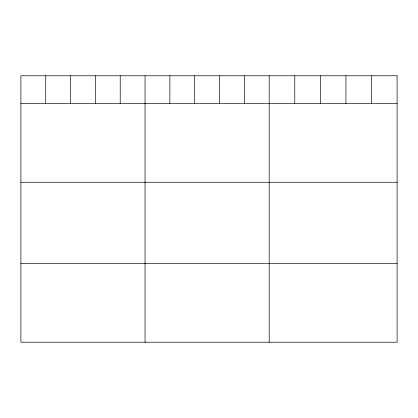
<?xml version="1.0" encoding="UTF-8"?>
<svg xmlns="http://www.w3.org/2000/svg" width="418" height="418" viewBox="0 0 418 418"><rect width="100%" height="100%" fill="white"/><g stroke="black" fill="none" stroke-linecap="round" stroke-linejoin="round"><path stroke-width="0.63" d="M20.9 103.481L397.1 103.481M20.9 182.269L397.1 182.269M20.9 263.444L397.1 263.444M371.518 75.773L371.518 103.481M345.937 75.773L345.937 103.481M320.355 75.773L320.355 103.481M294.774 75.773L294.774 103.481M269.192 75.773L269.192 342.227M244.363 75.773L244.363 103.481M219.534 75.773L219.534 103.481M194.704 75.773L194.704 103.481M169.875 75.773L169.875 103.481M145.046 75.773L145.046 342.227M120.217 75.773L120.217 103.481M95.388 75.773L95.388 103.481M70.558 75.773L70.558 103.481M45.729 75.773L45.729 103.481M397.1 75.773L20.9 75.773L20.9 342.227L397.1 342.227L397.1 75.773"/></g></svg>
